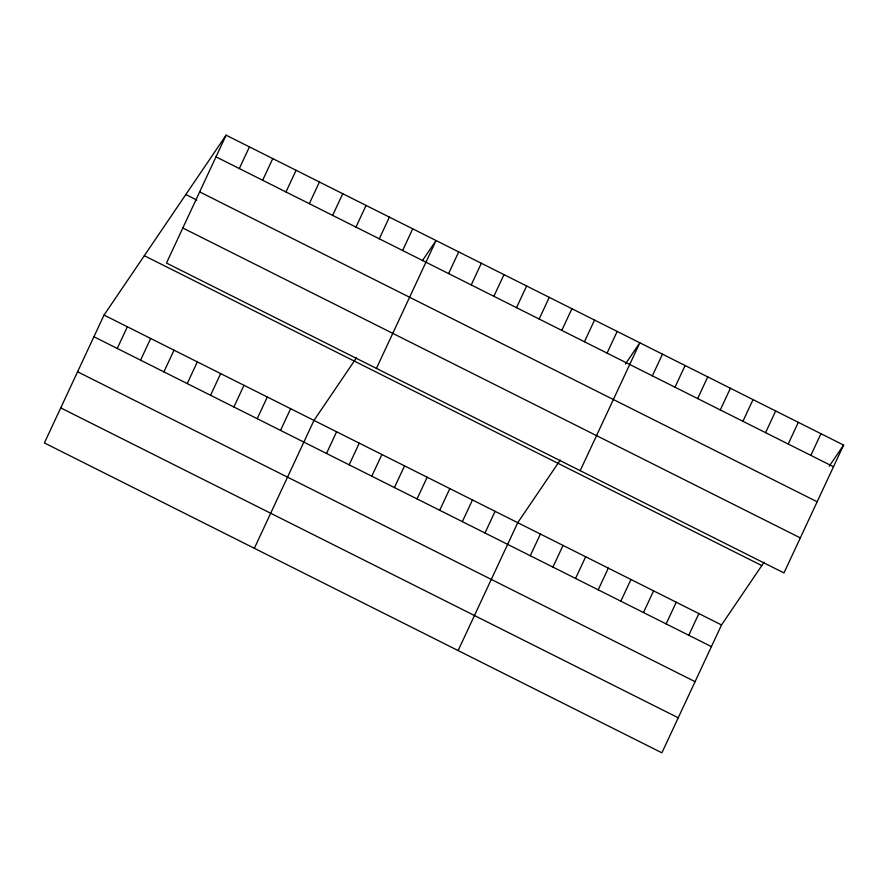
<?xml version="1.0" encoding="UTF-8"?>
<svg xmlns="http://www.w3.org/2000/svg" width="888" height="888" viewBox="0 0 888 888"><rect width="100%" height="100%" fill="white"/><g stroke="black" fill="none" stroke-linecap="round" stroke-linejoin="round"><path stroke-width="1.33" d="M226.107 135.176L166.478 263.048L783.971 572.938L843.6 445.066L226.107 135.176L104.029 315.062L44.4 442.934L661.893 752.824L721.522 624.952L764.024 562.315M117.249 348.44L127.361 326.762M140.57 360.151L150.683 338.472M239.327 168.554L249.439 146.875M163.903 371.861L174.015 350.183M262.659 180.264L272.771 158.586M187.235 383.561L197.336 361.882M285.98 191.975L296.093 170.296M210.556 395.271L220.668 373.593M309.313 203.674L319.425 182.007M233.888 406.981L243.989 385.303M332.645 215.384L342.746 193.706M257.209 418.681L267.321 397.003M355.966 227.095L366.078 205.417M280.541 430.391L290.642 408.713M379.298 238.805L389.399 217.127M254.345 548.296L313.975 420.424L356.488 357.786M402.619 250.505L412.731 228.827M326.507 453.457L336.619 431.79M376.423 368.409L436.052 240.537L422.388 260.672M349.151 464.824L359.263 443.145M448.595 273.582L458.696 251.903M371.795 476.19L381.896 454.512M471.228 284.937L481.34 263.259M394.427 487.545L404.54 465.878M493.872 296.303L503.984 274.625M417.071 498.912L427.184 477.233M516.516 307.67L526.617 285.991M439.715 510.278L449.828 488.6M539.16 319.025L549.261 297.347M462.359 521.633L472.46 499.966M561.793 330.392L571.905 308.713M484.992 533L495.104 511.322M584.437 341.758L594.549 320.08M458.119 650.56L517.748 522.688L560.261 460.051M607.081 353.113L617.182 331.435M530.28 555.721L540.392 534.054M580.197 470.673L639.826 342.801L625.441 364.002M552.924 567.088L563.025 545.41M652.358 375.846L662.47 354.168M575.557 578.454L585.669 556.776M675.002 387.201L685.114 365.523M598.201 589.821L608.313 568.142M697.646 398.568L707.747 376.889M620.845 601.176L630.957 579.498M720.29 409.934L730.391 388.256M643.489 612.542L653.59 590.864M742.923 421.289L753.035 399.611M666.122 623.909L676.234 602.231M765.567 432.656L775.679 410.978M688.766 635.264L698.878 613.586M788.211 444.022L798.312 422.344M810.855 455.378L820.956 433.699M829.214 466.267L843.6 445.066M216.006 156.854L833.488 466.744M199.656 191.897L817.149 501.787M185.825 194.539L196.87 200.078M182.828 228.005L800.31 537.895M144.311 255.7L761.804 565.589M104.029 315.062L721.522 624.952M93.917 336.741L711.41 646.63M77.578 371.783L695.071 681.673M60.739 407.892L678.232 717.782"/></g></svg>
